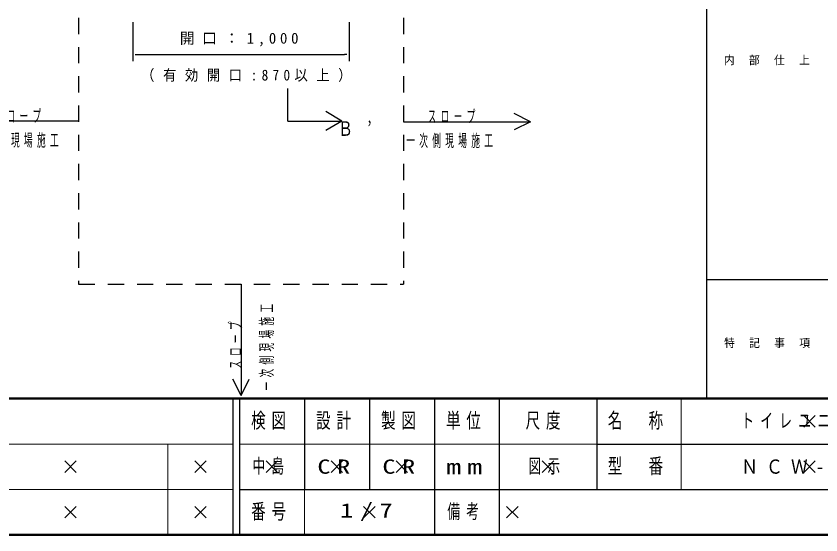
# Model space of a CAD drawing. Units: millimetres, scale not verified, with parts at other scales. Extents: x -13498 to 309, y -53460 to 8010.
# Drawn here: x -8306 to -4590, y 0 to 2397 of the extents above; entities that cross this region are included whole.
import ezdxf

# ---------------------------------------------------------------- set-up
doc = ezdxf.new("R2010")
doc.units = ezdxf.units.MM
doc.header["$LTSCALE"] = 30
doc.linetypes.add('USER1', pattern=[4.5, 2.5, -2])
doc.layers.add('layer1', color=4, linetype='Continuous', lineweight=25)
doc.styles.add('ＭＳ ゴシック', font='')
doc.styles.get('ＭＳ ゴシック').set_extended_font_data('MS Gothic')

# ---------------------------------------------------------------- blocks, each defined once
blk = doc.blocks.new('x')
at = {"color": 0, "linetype": 'Continuous', "lineweight": -2}
for p, q in [((-0.884, -0.884), (0.884, 0.884)), ((0.884, -0.884), (-0.884, 0.884))]:
    blk.add_line(p, q, dxfattribs=at)

msp = doc.modelspace()

# ---------------------------------------------------------------- linework, layer by layer
at = {"layer": 'layer1', "color": 6}
for p, q in [((-5118.06, 4892.98), (-5118.06, 630)), ((-7051.39, 1912.19), (-7051.39, 2062.19)), ((-6801.39, 1912.19), (-6876.39, 1955.49)), ((-7051.39, 1912.19), (-6801.39, 1912.19)), ((-6801.39, 1912.19), (-6876.39, 1868.89)), ((-5118.06, 1180.71), (0, 1180.71)), ((-7305, 630), (-7305, 0)), ((-7275, 630), (-7275, 0)), ((-6975, 630), (-6975, 210)), ((-6675, 630), (-6675, 210)), ((-6375, 630), (-6375, 0)), ((-6075, 630), (-6075, 210)), ((-5625, 630), (-5625, 210)), ((-5625, 420), (-2100, 420)), ((-7275, 210), (0, 210))]:
    msp.add_line(p, q, dxfattribs=at)
at = {"layer": 'layer1', "linetype": 'USER1'}
for p, q in [((-8017.65, 2659.09), (-8017.65, 1159.09)), ((-6517.65, 2659.09), (-6517.65, 1159.09)), ((-8017.65, 1159.09), (-6517.65, 1159.09))]:
    msp.add_line(p, q, dxfattribs=at)
at = {"layer": 'layer1'}
for p, q in [((-7767.66, 2369.09), (-7767.66, 2189.09)), ((-6767.66, 2369.09), (-6767.66, 2189.09)), ((-7756.41, 2219.09), (-7745.16, 2219.09)), ((-7745.16, 2219.09), (-6790.16, 2219.09)), ((-6778.91, 2219.09), (-6790.16, 2219.09)), ((-5931.65, 1909.09), (-6006.65, 1946.59)), ((-8017.65, 1911.09), (-8603.66, 1911.09)), ((-6517.65, 1909.09), (-5931.65, 1909.09)), ((-5931.65, 1909.09), (-6006.65, 1871.59)), ((-7267.65, 1159.09), (-7267.65, 644.69)), ((-7267.65, 644.69), (-7305.15, 719.69)), ((-7267.65, 644.69), (-7230.15, 719.69))]:
    msp.add_line(p, q, dxfattribs=at)
at = {"layer": 'layer1', "color": 7, "lineweight": 50}
for p, q in [((-11550, 630), (0, 630)), ((-11550, 0), (0, 0))]:
    msp.add_line(p, q, dxfattribs=at)
at = {"layer": 'layer1', "color": 7, "lineweight": 13}
for p, q in [((-5235, 630), (-5235, 210)), ((-11550, 420), (-7305, 420)), ((-7605, 420), (-7605, 0)), ((-7275, 420), (-5625, 420)), ((-11550, 210), (-7305, 210)), ((-6975, 210), (-6975, 0))]:
    msp.add_line(p, q, dxfattribs=at)
at = {"layer": 'layer1', "color": 7}
msp.add_line((-6075, 210), (-6075, 0), dxfattribs=at)

# ---------------------------------------------------------------- block references
at = {"layer": 'layer1', "color": 7, "xscale": 30, "yscale": 30}
for p in [(-4642.5, 525), (-8055, 315), (-7455, 315), (-7125, 315), (-6825, 315), (-6525, 315), (-5850, 315), (-4642.5, 315), (-8055, 105), (-7455, 105), (-6675, 105), (-6015, 105)]:
    msp.add_blockref('x', p, dxfattribs=at)

# ---------------------------------------------------------------- texts
at = {"layer": 'layer1', "color": 3, "style": 'ＭＳ ゴシック'}
for s, insert, char_height, attachment_point in [('\\T1.5;開口：1,000', (-7267.66, 2288.41), 50.26, 5), ('\\T1.55;\\W0.95;内\\~部\\~仕\\~上', (-5038.05, 2170.06), 38.41, 7), ('\\T1.64;\\W0.9;（有効開口:870以上）', (-7728.96, 2092.91), 50.26, 7), ('\\T1.55;\\W0.95;特\\~記\\~事\\~項', (-5037.14, 863.3), 38.41, 7)]:
    msp.add_mtext(s, dxfattribs=dict(at, insert=insert, char_height=char_height, attachment_point=attachment_point))
at = {"layer": 'layer1', "color": 2, "char_height": 57.18, "attachment_point": 7, "style": 'ＭＳ ゴシック'}
for s, insert in [('\\T1.5;\\W0.5;スロープ', (-8410.66, 1904.66)), ('\\T1.5;\\W0.5;スロープ', (-6405.65, 1902.66)), ('\\T1.5;\\W0.5;一次側現場施工', (-8509.66, 1788.94)), ('\\T1.5;\\W0.5;一次側現場施工', (-6504.65, 1786.94))]:
    msp.add_mtext(s, dxfattribs=dict(at, insert=insert))
at = {"layer": 'layer1', "color": 20, "insert": (-6819.3, 1843.78), "char_height": 67.08, "attachment_point": 7, "style": 'ＭＳ ゴシック'}
msp.add_mtext('\\T1.97;\\W0.75;Ｂ’', dxfattribs=at)
at = {"layer": 'layer1', "color": 2, "char_height": 57.18, "attachment_point": 7, "rotation": 90, "style": 'ＭＳ ゴシック'}
for s, insert in [('\\T1.5;\\W0.5;一次側現場施工', (-7114.14, 667.09)), ('\\T1.5;\\W0.5;スロープ', (-7261.23, 766.09))]:
    msp.add_mtext(s, dxfattribs=dict(at, insert=insert))
at = {"layer": 'layer1', "attachment_point": 4, "style": 'ＭＳ ゴシック'}
for s, insert, char_height in [('\\T1.4;\\W0.7;検図', (-7221, 525), 70.38), ('\\T1.4;\\W0.7;設計', (-6921, 525), 70.38), ('\\T1.4;\\W0.7;製図', (-6621, 525), 70.38), ('\\T1.4;\\W0.7;単位', (-6321, 525), 70.38), ('\\T1.4;\\W0.7;尺度', (-5953.5, 525), 70.38), ('\\T1.4;\\W0.7;名\u3000称', (-5574, 525), 70.38), ('\\T1.4;\\W0.7;型\u3000番', (-5574, 315), 70.38), ('\\T1.4;\\W1.45;mm', (-6321, 315), 70.38), ('\\T1.4;\\W0.7;番号', (-7221, 105), 70.38), ('\\T1.5;\\W0.65;備考', (-6315, 105), 65.98)]:
    msp.add_mtext(s, dxfattribs=dict(at, insert=insert, char_height=char_height))
at = {"layer": 'layer1', "color": 7, "char_height": 65.98, "attachment_point": 4, "style": 'ＭＳ ゴシック'}
for s, insert in [('\\T1.5;\\W0.65;トイレユニット', (-4957.5, 525)), ('\\T1.5;\\W0.65;中島', (-7215, 315)), ('\\T1.5;\\W1.35;CR', (-6915, 315)), ('\\T1.5;\\W1.35;CR', (-6615, 315)), ('\\T1.5;\\W0.65;図示', (-5940, 315)), ('\\T1.5;\\W0.85;ＮＣＷ-02Ｇ', (-4957.5, 315)), ('\\T1.5;\\W1.35;1/7', (-6810, 105))]:
    msp.add_mtext(s, dxfattribs=dict(at, insert=insert))

doc.saveas('drawing.dxf')
